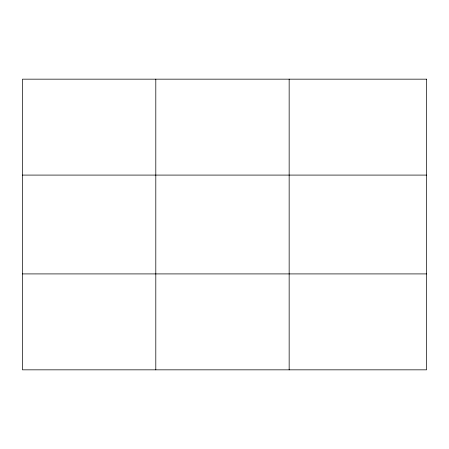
<?xml version="1.0" encoding="UTF-8"?>
<svg xmlns="http://www.w3.org/2000/svg" width="449" height="449" viewBox="0 0 449 449"><rect width="100%" height="100%" fill="white"/><g stroke="black" fill="none" stroke-linecap="round" stroke-linejoin="round"><path stroke-width="0.67" d="M155.803 79.164L155.803 369.836M289.156 79.164L289.156 369.836M22.45 175.088L426.55 175.088M22.45 273.912L426.55 273.912M426.55 79.164L22.45 79.164L22.45 369.836L426.55 369.836L426.55 79.164"/></g></svg>
